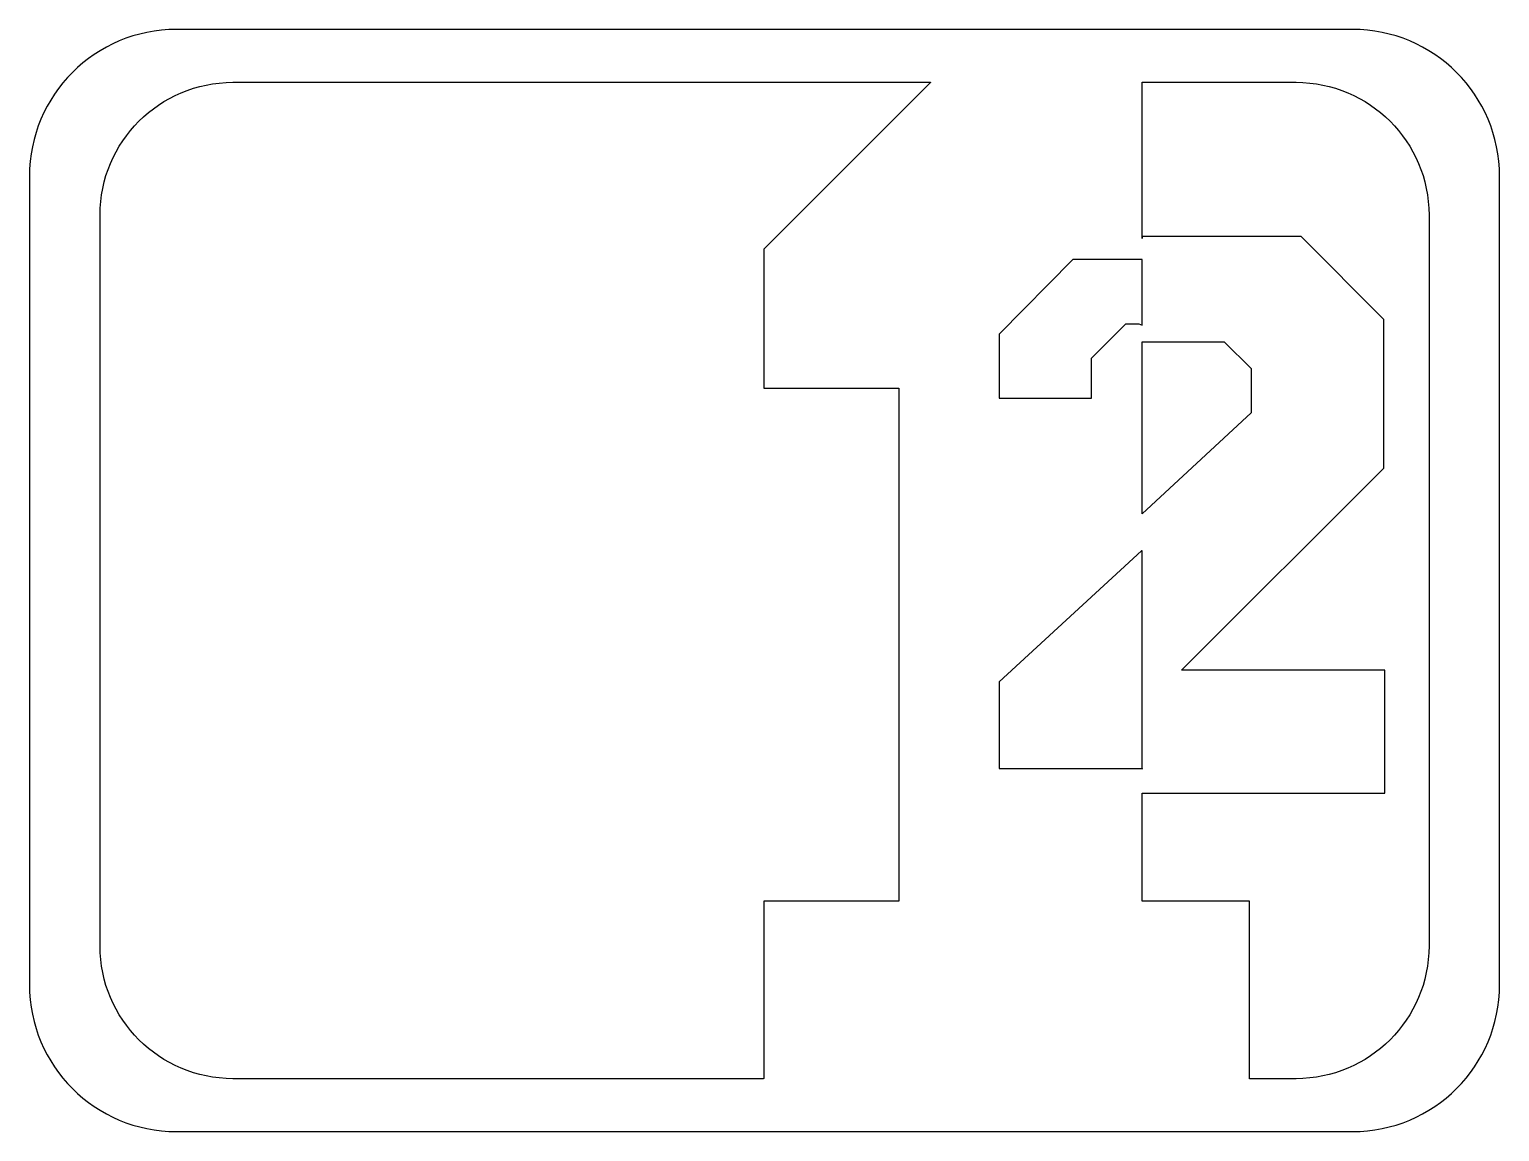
# Model space of a CAD drawing. Header units: centimetres. Extents: x -5.66 to 1.96, y 1.29 to 7.
import ezdxf

# ---------------------------------------------------------------- set-up
doc = ezdxf.new("R2010")
doc.units = ezdxf.units.CM
doc.header["$MEASUREMENT"] = 0
doc.layers.add('Camada 1', color=7, linetype='Continuous')

msp = doc.modelspace()

# ---------------------------------------------------------------- linework, layer by layer
at = {"layer": 'Camada 1'}
msp.add_open_spline([(1.95792, 2.04888), (1.95792, 1.62806), (1.61674, 1.28688), (1.19589, 1.28688), (1.19589, 1.28688), (1.19589, 1.28688), (-4.90011, 1.28688), (-4.90011, 1.28688), (-4.90011, 1.28688), (-5.32093, 1.28688), (-5.66211, 1.62806), (-5.66211, 2.04888), (-5.66211, 2.04888), (-5.66211, 2.04888), (-5.66211, 6.23988), (-5.66211, 6.23988), (-5.66211, 6.23988), (-5.66211, 6.66073), (-5.32093, 7.00188), (-4.90011, 7.00188), (-4.90011, 7.00188), (-4.90011, 7.00188), (1.19589, 7.00188), (1.19589, 7.00188), (1.19589, 7.00188), (1.61674, 7.00188), (1.95792, 6.66073), (1.95792, 6.23988), (1.95792, 6.23988), (1.95792, 6.23988), (1.95792, 2.04888), (1.95792, 2.04888)], degree=3, knots=[0, 0, 0, 0, 0.1111111, 0.1111111, 0.1111111, 0.1111111, 0.2222222, 0.2222222, 0.2222222, 0.2222222, 0.3333333, 0.3333333, 0.3333333, 0.3333333, 0.4444444, 0.4444444, 0.4444444, 0.4444444, 0.5555556, 0.5555556, 0.5555556, 0.5555556, 0.6666667, 0.6666667, 0.6666667, 0.6666667, 0.7777778, 0.7777778, 0.7777778, 0.7777778, 1, 1, 1, 1], dxfattribs=at)
at = {"layer": 'Camada 1', "color": 7}
for points, knots in [([(-1.85473, 1.56279), (-1.85473, 1.56279), (-1.85473, 2.48179), (-1.85473, 2.48179), (-1.85473, 2.48179), (-1.85473, 2.48179), (-1.15623, 2.48179), (-1.15623, 2.48179), (-1.15623, 2.48179), (-1.15623, 2.48179), (-1.15623, 5.14085), (-1.15623, 5.14085), (-1.15623, 5.14085), (-1.15623, 5.14085), (-1.85473, 5.14085), (-1.85473, 5.14085), (-1.85473, 5.14085), (-1.85473, 5.14085), (-1.85473, 5.86316), (-1.85473, 5.86316), (-1.85473, 5.86316), (-1.85473, 5.86316), (-0.99176, 6.72612), (-0.99176, 6.72612), (-0.99176, 6.72612), (-0.99176, 6.72612), (-0.99176, 6.72744), (-0.99176, 6.72744), (-0.99176, 6.72744), (-0.99176, 6.72744), (-4.60737, 6.72745), (-4.60737, 6.72745), (-4.60737, 6.72745), (-4.98779, 6.72745), (-5.29619, 6.41905), (-5.29619, 6.03863), (-5.29619, 6.03863), (-5.29619, 6.03863), (-5.29619, 2.25011), (-5.29619, 2.25011), (-5.29619, 2.25011), (-5.29619, 1.86969), (-4.98779, 1.56129), (-4.60737, 1.56129), (-4.60737, 1.56129), (-4.60737, 1.56129), (-1.8588, 1.56131), (-1.8588, 1.56131), (-1.8588, 1.56131), (-1.8588, 1.56131), (-1.85473, 1.56279), (-1.85473, 1.56279)], [0, 0, 0, 0, 0.0714286, 0.0714286, 0.0714286, 0.0714286, 0.1428571, 0.1428571, 0.1428571, 0.1428571, 0.2142857, 0.2142857, 0.2142857, 0.2142857, 0.2857143, 0.2857143, 0.2857143, 0.2857143, 0.3571429, 0.3571429, 0.3571429, 0.3571429, 0.4285714, 0.4285714, 0.4285714, 0.4285714, 0.5, 0.5, 0.5, 0.5, 0.5714286, 0.5714286, 0.5714286, 0.5714286, 0.6428571, 0.6428571, 0.6428571, 0.6428571, 0.7142857, 0.7142857, 0.7142857, 0.7142857, 0.7857143, 0.7857143, 0.7857143, 0.7857143, 0.8571429, 0.8571429, 0.8571429, 0.8571429, 1, 1, 1, 1]), ([(0.66146, 1.56131), (0.66146, 1.56131), (0.90318, 1.56131), (0.90318, 1.56131), (0.90318, 1.56131), (1.28362, 1.56131), (1.59202, 1.86971), (1.59202, 2.25013), (1.59202, 2.25013), (1.59202, 2.25013), (1.59202, 6.03864), (1.59202, 6.03864), (1.59202, 6.03864), (1.59202, 6.41906), (1.28362, 6.72746), (0.90318, 6.72746), (0.90318, 6.72746), (0.90318, 6.72746), (0.10583, 6.72745), (0.10583, 6.72745), (0.10583, 6.72745), (0.10583, 6.72745), (0.10583, 6.72504), (0.10583, 6.72504), (0.10583, 6.72504), (0.10583, 6.72504), (0.10583, 5.91782), (0.10583, 5.91782), (0.10583, 5.91782), (0.10583, 5.91782), (0.10583, 5.92724), (0.10583, 5.92724), (0.10583, 5.92724), (0.10583, 5.92724), (0.9294, 5.92725), (0.9294, 5.92725), (0.9294, 5.92725), (0.9294, 5.92725), (1.35826, 5.49839), (1.35826, 5.49839), (1.35826, 5.49839), (1.35826, 5.49839), (1.35826, 4.72729), (1.35826, 4.72729), (1.35826, 4.72729), (1.35826, 4.72729), (0.3099, 3.67893), (0.3099, 3.67893), (0.3099, 3.67893), (0.3099, 3.67893), (1.3626, 3.67893), (1.3626, 3.67893), (1.3626, 3.67893), (1.3626, 3.67893), (1.3626, 3.04213), (1.3626, 3.04213), (1.3626, 3.04213), (1.3626, 3.04213), (0.10583, 3.04213), (0.10583, 3.04213), (0.10583, 3.04213), (0.10583, 3.04213), (0.10583, 3.0339), (0.10583, 3.0339), (0.10583, 3.0339), (0.10583, 3.0339), (0.10583, 2.48179), (0.10583, 2.48179), (0.10583, 2.48179), (0.10583, 2.48179), (0.66146, 2.48179), (0.66146, 2.48179), (0.66146, 2.48179), (0.66146, 2.48179), (0.66146, 1.5666), (0.66146, 1.5666), (0.66146, 1.5666), (0.66146, 1.5666), (0.66146, 1.56131), (0.66146, 1.56131)], [0, 0, 0, 0, 0.047619, 0.047619, 0.047619, 0.047619, 0.0952381, 0.0952381, 0.0952381, 0.0952381, 0.1428571, 0.1428571, 0.1428571, 0.1428571, 0.1904762, 0.1904762, 0.1904762, 0.1904762, 0.2380952, 0.2380952, 0.2380952, 0.2380952, 0.2857143, 0.2857143, 0.2857143, 0.2857143, 0.3333333, 0.3333333, 0.3333333, 0.3333333, 0.3809524, 0.3809524, 0.3809524, 0.3809524, 0.4285714, 0.4285714, 0.4285714, 0.4285714, 0.4761905, 0.4761905, 0.4761905, 0.4761905, 0.5238095, 0.5238095, 0.5238095, 0.5238095, 0.5714286, 0.5714286, 0.5714286, 0.5714286, 0.6190476, 0.6190476, 0.6190476, 0.6190476, 0.6666667, 0.6666667, 0.6666667, 0.6666667, 0.7142857, 0.7142857, 0.7142857, 0.7142857, 0.7619048, 0.7619048, 0.7619048, 0.7619048, 0.8095238, 0.8095238, 0.8095238, 0.8095238, 0.8571429, 0.8571429, 0.8571429, 0.8571429, 0.9047619, 0.9047619, 0.9047619, 0.9047619, 1, 1, 1, 1]), ([(0.08821, 5.47598), (0.08821, 5.47598), (0.02093, 5.47598), (0.02093, 5.47598), (0.02093, 5.47598), (0.02093, 5.47598), (-0.15785, 5.2972), (-0.15785, 5.2972), (-0.15785, 5.2972), (-0.15785, 5.2972), (-0.15785, 5.08934), (-0.15785, 5.08934), (-0.15785, 5.08934), (-0.15785, 5.08934), (-0.63601, 5.08934), (-0.63601, 5.08934), (-0.63601, 5.08934), (-0.63601, 5.08934), (-0.63601, 5.42195), (-0.63601, 5.42195), (-0.63601, 5.42195), (-0.63601, 5.42195), (-0.25347, 5.80861), (-0.25347, 5.80861), (-0.25347, 5.80861), (-0.25347, 5.80861), (0.09702, 5.80861), (0.09702, 5.80861), (0.09702, 5.80861), (0.09702, 5.80861), (0.10583, 5.80861), (0.10583, 5.80861), (0.10583, 5.80861), (0.10583, 5.80861), (0.10583, 5.46806), (0.10583, 5.46806), (0.10583, 5.46806), (0.10583, 5.46806), (0.08821, 5.47598), (0.08821, 5.47598)], [0, 0, 0, 0, 0.0909091, 0.0909091, 0.0909091, 0.0909091, 0.1818182, 0.1818182, 0.1818182, 0.1818182, 0.2727273, 0.2727273, 0.2727273, 0.2727273, 0.3636364, 0.3636364, 0.3636364, 0.3636364, 0.4545455, 0.4545455, 0.4545455, 0.4545455, 0.5454545, 0.5454545, 0.5454545, 0.5454545, 0.6363636, 0.6363636, 0.6363636, 0.6363636, 0.7272727, 0.7272727, 0.7272727, 0.7272727, 0.8181818, 0.8181818, 0.8181818, 0.8181818, 1, 1, 1, 1]), ([(0.10541, 4.48942), (0.10541, 4.48942), (0.66948, 5.01319), (0.66948, 5.01319), (0.66948, 5.01319), (0.66948, 5.01319), (0.66948, 5.2428), (0.66948, 5.2428), (0.66948, 5.2428), (0.66948, 5.2428), (0.53086, 5.38144), (0.53086, 5.38144), (0.53086, 5.38144), (0.53086, 5.38144), (0.12348, 5.38144), (0.12348, 5.38144), (0.12348, 5.38144), (0.12348, 5.38144), (0.10583, 5.38144), (0.10583, 5.38144), (0.10583, 5.38144), (0.10583, 5.38144), (0.10583, 4.48942), (0.10583, 4.48942), (0.10583, 4.48942), (0.10583, 4.48942), (0.10541, 4.48942), (0.10541, 4.48942)], [0, 0, 0, 0, 0.125, 0.125, 0.125, 0.125, 0.25, 0.25, 0.25, 0.25, 0.375, 0.375, 0.375, 0.375, 0.5, 0.5, 0.5, 0.5, 0.625, 0.625, 0.625, 0.625, 0.75, 0.75, 0.75, 0.75, 1, 1, 1, 1]), ([(0.10583, 3.16958), (0.10583, 3.16958), (-0.63601, 3.16958), (-0.63601, 3.16958), (-0.63601, 3.16958), (-0.63601, 3.16958), (-0.63601, 3.61863), (-0.63601, 3.61863), (-0.63601, 3.61863), (-0.63601, 3.61863), (0.10234, 4.29816), (0.10234, 4.29816), (0.10234, 4.29816), (0.10234, 4.29816), (0.10583, 4.29816), (0.10583, 4.29816), (0.10583, 4.29816), (0.10583, 4.29816), (0.10583, 3.16619), (0.10583, 3.16619), (0.10583, 3.16619), (0.10583, 3.16619), (0.10583, 3.16958), (0.10583, 3.16958)], [0, 0, 0, 0, 0.1428571, 0.1428571, 0.1428571, 0.1428571, 0.2857143, 0.2857143, 0.2857143, 0.2857143, 0.4285714, 0.4285714, 0.4285714, 0.4285714, 0.5714286, 0.5714286, 0.5714286, 0.5714286, 0.7142857, 0.7142857, 0.7142857, 0.7142857, 1, 1, 1, 1]), ([(-1.85473, 1.56279), (-1.85473, 1.56279), (-1.85473, 1.56279), (-1.85473, 1.56279), (-1.85473, 1.56279), (-1.85473, 1.56279), (-1.85473, 1.56279), (-1.85473, 1.56279)], [0, 0, 0, 0, 0.3333333, 0.3333333, 0.3333333, 0.3333333, 1, 1, 1, 1]), ([(0.66146, 1.56131), (0.66146, 1.56131), (0.66146, 1.56131), (0.66146, 1.56131), (0.66146, 1.56131), (0.66146, 1.56131), (0.66146, 1.56131), (0.66146, 1.56131)], [0, 0, 0, 0, 0.3333333, 0.3333333, 0.3333333, 0.3333333, 1, 1, 1, 1])]:
    msp.add_open_spline(points, degree=3, knots=knots, dxfattribs=at)

doc.saveas('drawing.dxf')
